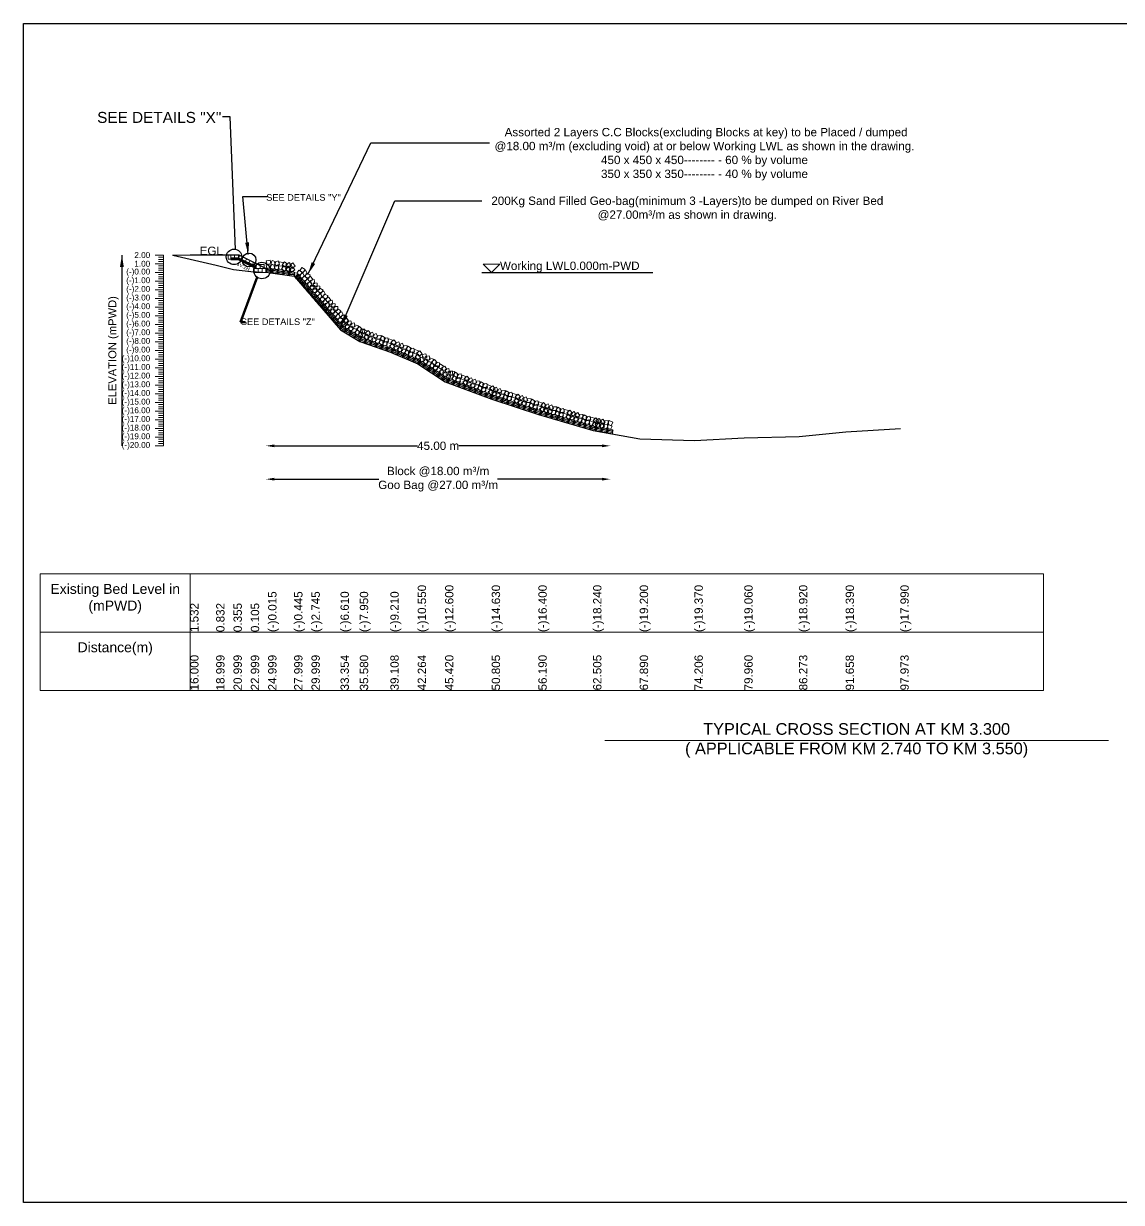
# Model space of a CAD drawing. Header units: inches. Extents: x 89000 to 337533, y -10828 to 570.
# Drawn here: x 269147 to 275736, y -9809 to -2738 of the extents above; entities that cross this region are included whole.
import ezdxf

# ---------------------------------------------------------------- set-up
doc = ezdxf.new("R2010")
doc.units = ezdxf.units.IN
doc.header["$LTSCALE"] = 7
doc.header["$MEASUREMENT"] = 0
for name, color, linetype, lineweight in [('Cross section Data Border', 7, 'Continuous', 9), ('Cross Section Labels', 7, 'Continuous', 9), ('Existing_Bed_Level for Xsection', 7, 'Continuous', 25), ('Long Section Labels', 7, 'Continuous', 9)]:
    doc.layers.add(name, color=color, linetype=linetype, lineweight=lineweight)
doc.styles.get("Standard").update_dxf_attribs({"font": 'arial.ttf'})
doc.dimstyles.new('Appron Lebeling Style', dxfattribs={"dimtxt": 50, "dimasz": 50, "dimexe": 0.18, "dimexo": 0.0625, "dimgap": 0.09, "dimtad": 0, "dimtih": 1, "dimtoh": 1, "dimdec": 4, "dimzin": 0, "dimdsep": 46, "dimtxsty": 'Standard', "dimcen": 0.09, "dimse1": 1, "dimse2": 1, "dimadec": 0, "dimazin": 0, "dimtfac": 1, "dimtdec": 4, "dimtofl": 0, "dimtmove": 0, "dimatfit": 3, "dimfxl": 1, "dimtolj": 1, "dimtzin": 0, "dimarcsym": 0})
doc.dimstyles.get("Standard").update_dxf_attribs({"dimtxt": 0.18, "dimasz": 0.18, "dimexe": 0.18, "dimexo": 0.0625, "dimgap": 0.09, "dimtad": 0, "dimtih": 1, "dimtoh": 1, "dimdec": 4, "dimzin": 0, "dimdsep": 46, "dimtxsty": 'Standard', "dimcen": 0.09, "dimadec": 0, "dimazin": 0, "dimtfac": 1, "dimtdec": 4, "dimtofl": 0, "dimtmove": 0, "dimatfit": 3, "dimfxl": 1, "dimtolj": 1, "dimtzin": 0, "dimarcsym": 0})

# ---------------------------------------------------------------- blocks, each defined once
blk = doc.blocks.new('*D7')
at = {"layer": 'Cross Section Labels', "color": 0, "lineweight": -2, "transparency": 16777216}
for p, q in [((270651.9, -5270.5), (271511.6, -5270.5)), ((272618.4, -5270.5), (271758.8, -5270.5))]:
    blk.add_line(p, q, dxfattribs=at)
at = {"layer": 'Cross Section Labels', "color": 0, "transparency": 16777216}
for points in [[(270651.9, -5262.2), (270651.9, -5278.8), (270601.9, -5270.5)], [(272618.4, -5262.2), (272618.4, -5278.8), (272668.4, -5270.5)]]:
    blk.add_solid(points, dxfattribs=at)
at = {"layer": 'Defpoints', "color": 0, "transparency": 16777216}
for p in [(270601.9, -4230.5), (272668.4, -5197.4), (272668.4, -5270.5)]:
    blk.add_point(p, dxfattribs=at)
at = {"layer": 'Cross Section Labels', "color": 0, "transparency": 16777216, "insert": (271635.2, -5270.5), "char_height": 50, "attachment_point": 5}
blk.add_mtext('\\A1;45.00 m', dxfattribs=at)
blk = doc.blocks.new('*D8')
at = {"layer": 'Cross Section Labels', "color": 0, "lineweight": -2, "transparency": 16777216}
for p, q in [((270651.9, -5470.5), (271279.6, -5470.5)), ((272618.4, -5470.5), (271990.8, -5470.5))]:
    blk.add_line(p, q, dxfattribs=at)
at = {"layer": 'Cross Section Labels', "color": 0, "transparency": 16777216}
for points in [[(270651.9, -5462.2), (270651.9, -5478.8), (270601.9, -5470.5)], [(272618.4, -5462.2), (272618.4, -5478.8), (272668.4, -5470.5)]]:
    blk.add_solid(points, dxfattribs=at)
at = {"layer": 'Defpoints', "color": 0, "transparency": 16777216}
for p in [(270601.9, -4230.5), (272668.4, -5197.4), (272668.4, -5470.5)]:
    blk.add_point(p, dxfattribs=at)
at = {"layer": 'Cross Section Labels', "color": 0, "transparency": 16777216, "insert": (271635.2, -5470.5), "char_height": 50, "attachment_point": 5}
blk.add_mtext('\\A1;Block @18.00 m³/m ^JGoo Bag @27.00 m³/m ', dxfattribs=at)

msp = doc.modelspace()

# ---------------------------------------------------------------- linework, layer by layer
msp.add_lwpolyline([(269146.94358, -2737.74334), (279146.94358, -2737.74334), (279146.94358, -9808.74334), (269146.94358, -9808.74334)], close=True)
at = {"color": 0, "linetype": 'Continuous', "lineweight": -3, "ltscale": 0.5}
for centre, radius in [((270410.22171, -4137.20146), 46.58127), ((270500.45878, -4155.85076), 41.34842), ((270577.76811, -4218.9103), 49.46033)]:
    msp.add_circle(centre, radius, dxfattribs=at)
at = {"layer": 'Cross section Data Border'}
msp.add_lwpolyline([(269246.94358, -6037.74334), (275267.56649, -6037.74334), (275267.56649, -6737.74334), (269246.94358, -6737.74334)], close=True, dxfattribs=at)
for points in [[(270146.94358, -6037.74334), (270146.94358, -6737.74334)], [(269246.94358, -6387.74334), (275267.56649, -6387.74334)]]:
    msp.add_lwpolyline(points, dxfattribs=at)
at = {"layer": 'Cross Section Labels'}
for p, q in [((270146.94358, -4126.50334), (270040.51096, -4126.50334)), ((270390.24849, -4152.50334), (270390.24849, -4149.90334))]:
    msp.add_line(p, q, dxfattribs=at)
msp.add_lwpolyline([(271955.93115, -4230.50334), (272005.93115, -4180.50334), (271905.93115, -4180.50334)], close=True, dxfattribs=at)
msp.add_lwpolyline([(272634.94358, -7037.74334), (274146.94358, -7037.74334), (275658.94358, -7037.74334)], dxfattribs=at)
at = {"layer": 'Existing_Bed_Level for Xsection'}
for points in [[(270042.64929, -4126.50334), (270302.93932, -4187.23934), (270406.93648, -4212.04334), (270510.93364, -4225.04334), (270614.9308, -4231.28334), (270770.92654, -4253.64334), (270874.92369, -4373.24334), (271049.36997, -4574.22334), (271165.11274, -4643.90334), (271348.60262, -4709.42334), (271512.67856, -4779.10334), (271676.80492, -4885.70334), (271956.83344, -4991.26334), (272236.86196, -5083.30334), (272565.2191, -5178.98334), (272845.24384, -5228.90334), (273173.68636, -5237.74334), (273472.86494, -5221.62334), (273801.16627, -5214.34334), (274081.19441, -5186.78334), (274409.57045, -5165.98334)], [(270440.73115, -4126.50334), (270146.94358, -4126.50334)], [(270648.73115, -4230.50334), (270444.02502, -4128.15028), (270440.73115, -4126.50334), (270437.04849, -4126.50334), (270390.24849, -4126.50334)], [(270390.24849, -4142.10334), (270437.04849, -4142.10334), (270543.43115, -4195.29467)], [(270390.24849, -4147.30334), (270435.82094, -4147.30334), (270543.43115, -4201.10845)], [(270390.24849, -4152.50334), (270434.59339, -4152.50334), (270543.43115, -4206.92222)], [(271897.7269, -4230.50334), (272924.1923, -4230.50334)]]:
    msp.add_lwpolyline(points, dxfattribs=at)
at = {"layer": 'Long Section Labels'}
for points in [[(269987.11357, -4126.50334), (269937.11357, -4126.50334)], [(269987.11357, -4139.50334), (269957.11357, -4139.50334)], [(269987.11357, -4152.50334), (269957.11357, -4152.50334)], [(269987.11357, -4165.50334), (269957.11357, -4165.50334)], [(269987.11357, -5270.50334), (269987.11357, -5218.50334), (269987.11357, -5166.50334), (269987.11357, -5114.50334), (269987.11357, -5062.50334), (269987.11357, -5010.50334), (269987.11357, -4958.50334), (269987.11357, -4906.50334), (269987.11357, -4854.50334), (269987.11357, -4802.50334), (269987.11357, -4750.50334), (269987.11357, -4698.50334), (269987.11357, -4646.50334), (269987.11357, -4594.50334), (269987.11357, -4542.50334), (269987.11357, -4490.50334), (269987.11357, -4438.50334), (269987.11357, -4386.50334), (269987.11357, -4334.50334), (269987.11357, -4282.50334), (269987.11357, -4230.50334), (269987.11357, -4178.50334), (269987.11357, -4126.50334)], [(269987.11357, -4178.50334), (269937.11357, -4178.50334)], [(269987.11357, -4230.50334), (269937.11357, -4230.50334)], [(269987.11357, -4191.50334), (269957.11357, -4191.50334)], [(269987.11357, -4204.50334), (269957.11357, -4204.50334)], [(269987.11357, -4217.50334), (269957.11357, -4217.50334)], [(269987.11357, -4282.50334), (269937.11357, -4282.50334)], [(269987.11357, -4243.50334), (269957.11357, -4243.50334)], [(269987.11357, -4256.50334), (269957.11357, -4256.50334)], [(269987.11357, -4269.50334), (269957.11357, -4269.50334)], [(269987.11357, -4295.50334), (269957.11357, -4295.50334)], [(269987.11357, -4308.50334), (269957.11357, -4308.50334)], [(269987.11357, -4334.50334), (269937.11357, -4334.50334)], [(269987.11357, -4321.50334), (269957.11357, -4321.50334)], [(269987.11357, -4347.50334), (269957.11357, -4347.50334)], [(269987.11357, -4360.50334), (269957.11357, -4360.50334)], [(269987.11357, -4373.50334), (269957.11357, -4373.50334)], [(269987.11357, -4386.50334), (269937.11357, -4386.50334)], [(269987.11357, -4438.50334), (269937.11357, -4438.50334)], [(269987.11357, -4399.50334), (269957.11357, -4399.50334)], [(269987.11357, -4412.50334), (269957.11357, -4412.50334)], [(269987.11357, -4425.50334), (269957.11357, -4425.50334)], [(269987.11357, -4451.50334), (269957.11357, -4451.50334)], [(269987.11357, -4490.50334), (269937.11357, -4490.50334)], [(269987.11357, -4464.50334), (269957.11357, -4464.50334)], [(269987.11357, -4477.50334), (269957.11357, -4477.50334)], [(269987.11357, -4503.50334), (269957.11357, -4503.50334)], [(269987.11357, -4516.50334), (269957.11357, -4516.50334)], [(269987.11357, -4542.50334), (269937.11357, -4542.50334)], [(269987.11357, -4594.50334), (269937.11357, -4594.50334)], [(269987.11357, -4529.50334), (269957.11357, -4529.50334)], [(269987.11357, -4555.50334), (269957.11357, -4555.50334)], [(269987.11357, -4568.50334), (269957.11357, -4568.50334)], [(269987.11357, -4581.50334), (269957.11357, -4581.50334)], [(269987.11357, -4646.50334), (269937.11357, -4646.50334)], [(269987.11357, -4607.50334), (269957.11357, -4607.50334)], [(269987.11357, -4620.50334), (269957.11357, -4620.50334)], [(269987.11357, -4633.50334), (269957.11357, -4633.50334)], [(269987.11357, -4659.50334), (269957.11357, -4659.50334)], [(269987.11357, -4698.50334), (269937.11357, -4698.50334)], [(269987.11357, -4672.50334), (269957.11357, -4672.50334)], [(269987.11357, -4685.50334), (269957.11357, -4685.50334)], [(269987.11357, -4711.50334), (269957.11357, -4711.50334)], [(269987.11357, -4724.50334), (269957.11357, -4724.50334)], [(269987.11357, -4737.50334), (269957.11357, -4737.50334)], [(269987.11357, -4750.50334), (269937.11357, -4750.50334)], [(269987.11357, -4802.50334), (269937.11357, -4802.50334)], [(269987.11357, -4763.50334), (269957.11357, -4763.50334)], [(269987.11357, -4776.50334), (269957.11357, -4776.50334)], [(269987.11357, -4789.50334), (269957.11357, -4789.50334)], [(269987.11357, -4854.50334), (269937.11357, -4854.50334)], [(269987.11357, -4815.50334), (269957.11357, -4815.50334)], [(269987.11357, -4828.50334), (269957.11357, -4828.50334)], [(269987.11357, -4841.50334), (269957.11357, -4841.50334)], [(269987.11357, -4867.50334), (269957.11357, -4867.50334)], [(269987.11357, -4906.50334), (269937.11357, -4906.50334)], [(269987.11357, -4880.50334), (269957.11357, -4880.50334)], [(269987.11357, -4893.50334), (269957.11357, -4893.50334)], [(269987.11357, -4919.50334), (269957.11357, -4919.50334)], [(269987.11357, -4932.50334), (269957.11357, -4932.50334)], [(269987.11357, -4945.50334), (269957.11357, -4945.50334)], [(269987.11357, -4958.50334), (269937.11357, -4958.50334)], [(269987.11357, -5010.50334), (269937.11357, -5010.50334)], [(269987.11357, -4971.50334), (269957.11357, -4971.50334)], [(269987.11357, -4984.50334), (269957.11357, -4984.50334)], [(269987.11357, -4997.50334), (269957.11357, -4997.50334)], [(269987.11357, -5062.50334), (269937.11357, -5062.50334)], [(269987.11357, -5023.50334), (269957.11357, -5023.50334)], [(269987.11357, -5036.50334), (269957.11357, -5036.50334)], [(269987.11357, -5049.50334), (269957.11357, -5049.50334)], [(269987.11357, -5075.50334), (269957.11357, -5075.50334)], [(269987.11357, -5088.50334), (269957.11357, -5088.50334)], [(269987.11357, -5114.50334), (269937.11357, -5114.50334)], [(269987.11357, -5101.50334), (269957.11357, -5101.50334)], [(269987.11357, -5127.50334), (269957.11357, -5127.50334)], [(269987.11357, -5140.50334), (269957.11357, -5140.50334)], [(269987.11357, -5153.50334), (269957.11357, -5153.50334)], [(269987.11357, -5166.50334), (269937.11357, -5166.50334)], [(269987.11357, -5218.50334), (269937.11357, -5218.50334)], [(269987.11357, -5179.50334), (269957.11357, -5179.50334)], [(269987.11357, -5192.50334), (269957.11357, -5192.50334)], [(269987.11357, -5205.50334), (269957.11357, -5205.50334)], [(269987.11357, -5231.50334), (269957.11357, -5231.50334)], [(269987.11357, -5270.50334), (269937.11357, -5270.50334)], [(269987.11357, -5244.50334), (269957.11357, -5244.50334)], [(269987.11357, -5257.50334), (269957.11357, -5257.50334)]]:
    msp.add_lwpolyline(points, dxfattribs=at)
for points in [[(270390.24849, -4126.50334), (270374.64849, -4126.50334), (270374.64849, -4149.90334), (270390.24849, -4149.90334)], [(270413.64849, -4126.50334), (270390.24849, -4126.50334), (270390.24849, -4142.10334), (270413.64849, -4142.10334)], [(270437.04849, -4126.50334), (270413.64849, -4126.50334), (270413.64849, -4142.10334), (270437.04849, -4142.10334)], [(270464.95462, -4138.61507), (270444.02502, -4128.15028), (270437.04849, -4142.10334), (270457.97809, -4152.56814)], [(270485.88422, -4149.07987), (270464.95462, -4138.61507), (270457.97809, -4152.56814), (270478.90769, -4163.03294)], [(270506.81381, -4159.54467), (270485.88422, -4149.07987), (270478.90769, -4163.03294), (270499.83728, -4173.49774)], [(270527.74341, -4170.00947), (270506.81381, -4159.54467), (270499.83728, -4173.49774), (270520.76688, -4183.96253)], [(270548.67301, -4180.47427), (270527.74341, -4170.00947), (270520.76688, -4183.96253), (270541.69647, -4194.42733)], [(270626.41459, -4155.88462), (270603.4907, -4160.58095), (270608.18703, -4183.50483), (270631.11092, -4178.8085)], [(270660.88713, -4167.266), (270639.37431, -4158.05957), (270630.16787, -4179.57239), (270651.68069, -4188.77883)], [(270675.20675, -4161.53009), (270653.48149, -4170.22337), (270662.17477, -4191.94863), (270683.90003, -4183.25534)], [(270705.09573, -4170.13796), (270681.93247, -4166.8178), (270678.61231, -4189.98106), (270701.77557, -4193.30122)], [(270731.44452, -4181.39837), (270713.03598, -4166.95242), (270698.59003, -4185.36097), (270716.99857, -4199.80692)], [(270740.53476, -4170.32187), (270721.80257, -4184.3456), (270735.82631, -4203.07779), (270754.5585, -4189.05406)], [(270555.13115, -4207.10334), (270531.73115, -4207.10334), (270531.73115, -4230.50334), (270555.13115, -4230.50334)], [(270566.83115, -4183.70334), (270543.43115, -4183.70334), (270543.43115, -4207.10334), (270566.83115, -4207.10334)], [(270578.53115, -4207.10334), (270555.13115, -4207.10334), (270555.13115, -4230.50334), (270578.53115, -4230.50334)], [(270590.23115, -4183.70334), (270566.83115, -4183.70334), (270566.83115, -4207.10334), (270590.23115, -4207.10334)], [(270601.93115, -4207.10334), (270578.53115, -4207.10334), (270578.53115, -4230.50334), (270601.93115, -4230.50334)], [(270625.01307, -4179.24261), (270602.08919, -4183.93894), (270606.78552, -4206.86282), (270629.7094, -4202.16649)], [(270657.56697, -4190.42926), (270636.05415, -4181.22283), (270626.84771, -4202.73565), (270648.36054, -4211.94208)], [(270671.88659, -4184.69334), (270650.16133, -4193.38663), (270658.85461, -4215.11188), (270680.57987, -4206.4186)], [(270701.77557, -4193.30122), (270678.61231, -4189.98106), (270675.29215, -4213.14432), (270698.45541, -4216.46448)], [(270728.12437, -4204.56163), (270709.71582, -4190.11568), (270695.26987, -4208.52423), (270713.67842, -4222.97018)], [(270737.2146, -4193.48513), (270718.48242, -4207.50886), (270732.50615, -4226.24105), (270751.23834, -4212.21731)], [(270774.40347, -4215.52443), (270760.36482, -4196.80341), (270741.6438, -4210.84206), (270755.68245, -4229.56308)], [(270777.72362, -4192.36117), (270763.68498, -4173.64016), (270744.96396, -4187.6788), (270759.00261, -4206.39982)], [(270819.21572, -4229.08949), (270799.81171, -4216.01108), (270786.73331, -4235.41508), (270806.13731, -4248.49349)], [(270833.97339, -4255.29808), (270823.71667, -4234.26573), (270802.68432, -4244.52245), (270812.94104, -4265.5548)], [(270836.87369, -4213.73515), (270817.46969, -4200.65674), (270804.39128, -4220.06074), (270823.79529, -4233.13915)], [(270851.63137, -4239.94374), (270841.37465, -4218.91139), (270820.3423, -4229.1681), (270830.59901, -4250.20045)], [(270866.21618, -4244.96723), (270844.0945, -4237.33889), (270836.46617, -4259.46057), (270858.58785, -4267.0889)], [(270848.5582, -4260.32157), (270826.43653, -4252.69324), (270818.80819, -4274.81491), (270840.92987, -4282.44324)], [(270865.5437, -4286.37803), (270850.18936, -4268.72006), (270832.53138, -4284.0744), (270847.88572, -4301.73238)], [(270883.20168, -4271.02369), (270867.84733, -4253.36571), (270850.18936, -4268.72006), (270865.5437, -4286.37803)], [(270878.11627, -4312.12656), (270873.63425, -4289.15981), (270850.6675, -4293.64183), (270855.14952, -4316.60858)], [(270892.23662, -4309.68998), (270868.89404, -4308.05177), (270867.25583, -4331.39436), (270890.59841, -4333.03257)], [(270895.77424, -4296.77222), (270891.29223, -4273.80547), (270868.32548, -4278.28748), (270872.80749, -4301.25423)], [(270909.8946, -4294.33564), (270886.55202, -4292.69743), (270884.91381, -4316.04002), (270908.25639, -4317.67823)], [(270923.62068, -4335.32756), (270925.2403, -4311.98367), (270901.89642, -4310.36405), (270900.2768, -4333.70794)], [(270905.9627, -4350.6819), (270907.58232, -4327.33802), (270884.23844, -4325.7184), (270882.61882, -4349.06228)], [(270926.7144, -4352.74146), (270907.32206, -4339.64577), (270894.22637, -4359.03811), (270913.61871, -4372.1338)], [(270941.44872, -4378.96318), (270931.21074, -4357.92171), (270910.16927, -4368.15968), (270920.40724, -4389.20116)], [(270944.38605, -4337.40285), (270924.99371, -4324.30716), (270911.89802, -4343.69951), (270931.29036, -4356.79519)], [(270956.02905, -4383.99966), (270933.91418, -4376.35163), (270926.26615, -4398.4665), (270948.38102, -4406.11453)], [(270959.12037, -4363.62458), (270948.88239, -4342.5831), (270927.84091, -4352.82107), (270938.07889, -4373.86255)], [(270973.7007, -4368.66106), (270951.58583, -4361.01302), (270943.93779, -4383.12789), (270966.05267, -4390.77593)], [(270990.66298, -4394.73264), (270975.32437, -4377.061), (270957.65273, -4392.3996), (270972.99133, -4410.07125)], [(270972.99133, -4410.07125), (270957.65273, -4392.3996), (270939.98108, -4407.73821), (270955.31969, -4425.40986)], [(270985.54096, -4435.83097), (270981.0794, -4412.86023), (270958.10867, -4417.32179), (270962.57022, -4440.29252)], [(270999.66348, -4433.40697), (270976.32236, -4431.74797), (270974.66336, -4455.08908), (270998.00448, -4456.74809)], [(271003.2126, -4420.49236), (270998.75105, -4397.52163), (270975.78032, -4401.98318), (270980.24187, -4424.95391)], [(271013.35303, -4474.4111), (271014.99345, -4451.06867), (270991.65102, -4449.42825), (270990.0106, -4472.77068)], [(271017.33513, -4418.06836), (270993.99401, -4416.40936), (270992.33501, -4439.75048), (271015.67612, -4441.40948)], [(271031.02468, -4459.07249), (271032.6651, -4435.73006), (271009.32267, -4434.08964), (271007.68225, -4457.43207)], [(271051.7563, -4461.10439), (271032.36395, -4448.0087), (271019.26827, -4467.40104), (271038.66061, -4480.49673)], [(271034.08465, -4476.44299), (271014.6923, -4463.34731), (271001.59662, -4482.73965), (271020.98896, -4495.83534)], [(271048.81897, -4502.66472), (271038.58099, -4481.62324), (271017.53951, -4491.86122), (271027.77749, -4512.9027)], [(271063.3993, -4507.7012), (271041.28443, -4500.05316), (271033.63639, -4522.16804), (271055.75126, -4529.81607)], [(271066.49061, -4487.32611), (271056.25264, -4466.28464), (271035.21116, -4476.52261), (271045.44914, -4497.56409)], [(271080.36158, -4533.77279), (271065.02297, -4516.10114), (271047.35132, -4531.43975), (271062.68993, -4549.11139)], [(271081.07095, -4492.36259), (271058.95608, -4484.71456), (271051.30804, -4506.82943), (271073.42291, -4514.47747)], [(271098.03323, -4518.43418), (271082.69462, -4500.76253), (271065.02297, -4516.10114), (271080.36158, -4533.77279)], [(271098.31244, -4526.75316), (271086.97314, -4506.28415), (271066.50414, -4517.62346), (271077.84344, -4538.09246)], [(271110.99543, -4520.08508), (271088.28344, -4525.7176), (271093.91596, -4548.4296), (271116.62795, -4542.79708)], [(271086.24341, -4546.80056), (271074.90411, -4526.33156), (271054.4351, -4537.67086), (271065.77441, -4558.13987)], [(271098.9264, -4540.13249), (271076.21441, -4545.76501), (271081.84693, -4568.477), (271104.55892, -4562.84448)], [(271124.61312, -4574.90223), (271118.96252, -4552.19472), (271096.25502, -4557.84533), (271101.90562, -4580.55283)], [(271136.68215, -4554.85482), (271131.03155, -4532.14732), (271108.32405, -4537.79792), (271113.97465, -4560.50542)], [(271144.95844, -4570.43047), (271122.46914, -4563.96584), (271116.00451, -4586.45514), (271138.49381, -4592.91977)], [(271157.02747, -4550.38307), (271134.53817, -4543.91844), (271128.07354, -4566.40774), (271150.56284, -4572.87237)], [(271167.07235, -4590.81807), (271150.83511, -4573.96838), (271133.98542, -4590.20561), (271150.22265, -4607.0553)], [(271179.14138, -4570.77067), (271162.90415, -4553.92097), (271146.05445, -4570.1582), (271162.29168, -4587.0079)], [(271182.49539, -4591.10416), (271159.09957, -4590.66177), (271158.65718, -4614.05758), (271182.053, -4614.49998)], [(271199.29222, -4603.101), (271177.255, -4595.23201), (271169.38601, -4617.26923), (271191.42323, -4625.13822)], [(271194.56442, -4571.05675), (271171.16861, -4570.61436), (271170.72621, -4594.01018), (271194.12203, -4594.45257)], [(271207.1612, -4581.06377), (271185.12398, -4573.19479), (271177.255, -4595.23201), (271199.29222, -4603.101)], [(271230.73795, -4597.34853), (271215.57697, -4579.52425), (271197.75269, -4594.68523), (271212.91367, -4612.5095)], [(271241.85296, -4588.30541), (271220.70209, -4598.31544), (271230.71213, -4619.46631), (271251.86299, -4609.45627)], [(271222.86896, -4619.38575), (271207.70799, -4601.56147), (271189.88371, -4616.72245), (271205.04469, -4634.54672)], [(271233.98397, -4610.34263), (271212.83311, -4620.35267), (271222.84314, -4641.50353), (271243.99401, -4631.4935)], [(271266.03566, -4639.35007), (271256.00878, -4618.20718), (271234.8659, -4628.23406), (271244.89277, -4649.37695)], [(271273.90464, -4617.31285), (271263.87777, -4596.16996), (271242.73488, -4606.19684), (271252.76176, -4627.33973)], [(271285.09593, -4630.94564), (271261.77259, -4629.05311), (271259.88007, -4652.37646), (271283.20341, -4654.26898)], [(271292.96492, -4608.90841), (271269.64157, -4607.01589), (271267.74905, -4630.33924), (271291.07239, -4632.23176)], [(271310.80291, -4646.56071), (271291.5559, -4633.25234), (271278.24753, -4652.49935), (271297.49454, -4665.80772)], [(271318.67189, -4624.52349), (271299.42488, -4611.21512), (271286.11652, -4630.46213), (271305.36352, -4643.7705)], [(271325.9783, -4643.79307), (271302.9565, -4647.98316), (271307.14659, -4671.00495), (271330.16838, -4666.81487)], [(271333.84728, -4621.75585), (271310.82548, -4625.94594), (271315.01557, -4648.96773), (271338.03737, -4644.77765)], [(271353.55276, -4658.18388), (271331.51554, -4650.31489), (271323.64656, -4672.35211), (271345.68378, -4680.2211)], [(271361.42175, -4636.14666), (271339.38453, -4628.27767), (271331.51554, -4650.31489), (271353.55276, -4658.18388)], [(271377.12951, -4674.46863), (271361.96853, -4656.64435), (271344.14426, -4671.80533), (271359.30523, -4689.6296)], [(271384.99849, -4652.43141), (271369.83751, -4634.60713), (271352.01324, -4649.76811), (271367.17422, -4667.59238)], [(271399.90162, -4646.28599), (271378.2005, -4655.03935), (271386.95385, -4676.74047), (271408.65498, -4667.98712)], [(271430.19834, -4677.12187), (271421.4277, -4655.42772), (271399.73356, -4664.19835), (271408.50419, -4685.8925)], [(271449.71837, -4669.84884), (271426.54601, -4666.59278), (271423.28995, -4689.76514), (271446.46231, -4693.0212)], [(271390.75474, -4667.8242), (271369.05362, -4676.57756), (271377.80697, -4698.27868), (271399.5081, -4689.52533)], [(271421.05146, -4698.66008), (271412.28083, -4676.96593), (271390.58668, -4685.73657), (271399.35732, -4707.43071)], [(271440.57149, -4691.38705), (271417.39913, -4688.13099), (271414.14308, -4711.30335), (271437.31543, -4714.55941)], [(271465.31922, -4708.48176), (271446.88518, -4694.06836), (271432.47177, -4712.5024), (271450.90581, -4726.9158)], [(271474.4661, -4686.94355), (271456.03206, -4672.53015), (271441.61865, -4690.96418), (271460.05269, -4705.37759)], [(271480.63071, -4706.60818), (271457.40293, -4709.44195), (271460.2367, -4732.66973), (271483.46448, -4729.83596)], [(271489.77759, -4685.06997), (271466.54981, -4687.90374), (271469.38358, -4711.13152), (271492.61136, -4708.29775)], [(271507.31447, -4722.59017), (271485.77625, -4713.44329), (271476.62938, -4734.9815), (271498.16759, -4744.12838)], [(271516.46135, -4701.05196), (271494.92313, -4691.90508), (271485.77625, -4713.44329), (271507.31447, -4722.59017)], [(271529.89638, -4740.22857), (271515.80599, -4721.54647), (271497.12389, -4735.63686), (271511.21428, -4754.31896)], [(271539.04326, -4718.69036), (271524.95287, -4700.00826), (271506.27077, -4714.09865), (271520.36116, -4732.78075)], [(271562.03032, -4717.95075), (271539.13942, -4722.80529), (271543.99396, -4745.69619), (271566.88486, -4740.84165)], [(271586.5161, -4753.57642), (271581.64334, -4730.68939), (271558.75631, -4735.56216), (271563.62907, -4758.44919)], [(271549.2845, -4737.57481), (271526.39359, -4742.42935), (271531.24813, -4765.32026), (271554.13904, -4760.46572)], [(271573.77028, -4773.20049), (271568.89751, -4750.31346), (271546.01048, -4755.18622), (271550.88325, -4778.07326)], [(271594.25629, -4769.42531), (271572.00058, -4762.19734), (271564.77261, -4784.45305), (271587.02831, -4791.68102)], [(271607.00211, -4749.80125), (271584.7464, -4742.57327), (271577.51843, -4764.82898), (271599.77414, -4772.05695)], [(271615.66191, -4790.55535), (271600.00887, -4773.16161), (271582.61512, -4788.81465), (271598.26817, -4806.20839)], [(271628.40773, -4770.93129), (271612.75469, -4753.53754), (271595.36095, -4769.19059), (271611.01399, -4786.58433)], [(271631.06622, -4791.36735), (271607.69911, -4790.12719), (271606.45894, -4813.4943), (271629.82606, -4814.73446)], [(271643.81204, -4771.74328), (271620.44493, -4770.50312), (271619.20477, -4793.87023), (271642.57188, -4795.1104)], [(271654.57159, -4811.73753), (271634.94753, -4798.9917), (271622.2017, -4818.61577), (271641.82577, -4831.36159)], [(271667.31742, -4792.11346), (271647.69335, -4779.36764), (271634.94753, -4798.9917), (271654.57159, -4811.73753)], [(271686.49573, -4813.40309), (271675.86122, -4792.55921), (271655.01734, -4803.19372), (271665.65186, -4824.0376)], [(271699.39879, -4807.17151), (271676.50788, -4812.02604), (271681.36242, -4834.91695), (271704.25333, -4830.06241)], [(271673.74991, -4833.02715), (271663.1154, -4812.18328), (271642.27152, -4822.81779), (271652.90603, -4843.66166)], [(271686.65296, -4826.79557), (271663.76206, -4831.65011), (271668.6166, -4854.54101), (271691.5075, -4849.68648)], [(271711.13875, -4862.42125), (271706.26598, -4839.53422), (271683.37895, -4844.40698), (271688.25172, -4867.29401)], [(271723.88457, -4842.79718), (271719.0118, -4819.91015), (271696.12477, -4824.78292), (271700.99754, -4847.66995)], [(271724.56964, -4847.54785), (271701.28304, -4845.24692), (271698.98211, -4868.53352), (271722.26871, -4870.83445)], [(271732.82357, -4825.6519), (271709.53697, -4823.35097), (271707.23604, -4846.63757), (271730.52264, -4848.9385)], [(271749.99905, -4863.61099), (271730.98819, -4849.9674), (271717.3446, -4868.97825), (271736.35546, -4882.62184)], [(271758.25298, -4841.71504), (271739.24213, -4828.07145), (271725.59854, -4847.0823), (271744.60939, -4860.72589)], [(271765.2206, -4861.10969), (271742.12891, -4864.89572), (271745.91495, -4887.98741), (271769.00663, -4884.20137)], [(271773.47453, -4839.21374), (271750.38285, -4842.99977), (271754.16888, -4866.09146), (271777.26057, -4862.30543)], [(271792.53866, -4875.98147), (271770.64271, -4867.72754), (271762.38878, -4889.62349), (271784.28473, -4897.87742)], [(271800.7926, -4854.08552), (271778.89665, -4845.83159), (271770.64271, -4867.72754), (271792.53866, -4875.98147)], [(271815.82643, -4892.67686), (271800.98012, -4874.58965), (271782.89291, -4889.43597), (271797.73923, -4907.52317)], [(271824.08036, -4870.78091), (271809.23405, -4852.6937), (271791.14685, -4867.54002), (271805.99316, -4885.62722)], [(271835.35213, -4861.93395), (271814.02911, -4871.57182), (271823.66698, -4892.89485), (271844.99, -4883.25697)], [(271866.8906, -4891.49858), (271857.23575, -4870.18323), (271835.92041, -4879.83808), (271845.57526, -4901.15343)], [(271827.0982, -4883.8299), (271805.77517, -4893.46777), (271815.41305, -4914.7908), (271836.73607, -4905.15292)], [(271858.63667, -4913.39452), (271848.98182, -4892.07918), (271827.66647, -4901.73403), (271837.32133, -4923.04938)], [(271877.84128, -4905.32537), (271854.55468, -4903.02445), (271852.25376, -4926.31105), (271875.54036, -4928.61197)], [(271886.09522, -4883.42942), (271862.80862, -4881.1285), (271860.50769, -4904.4151), (271883.79429, -4906.71602)], [(271903.27069, -4921.38851), (271884.25984, -4907.74492), (271870.61625, -4926.75577), (271889.6271, -4940.39936)], [(271911.52462, -4899.49256), (271892.51377, -4885.84897), (271878.87018, -4904.85982), (271897.88103, -4918.50341)], [(271918.49225, -4918.88722), (271895.40056, -4922.67325), (271899.18659, -4945.76494), (271922.27828, -4941.9789)], [(271926.74618, -4896.99127), (271903.65449, -4900.7773), (271907.44053, -4923.86899), (271930.53221, -4920.08295)], [(271945.81031, -4933.759), (271923.91436, -4925.50507), (271915.66043, -4947.40102), (271937.55638, -4955.65495)], [(271954.06424, -4911.86305), (271932.16829, -4903.60912), (271923.91436, -4925.50507), (271945.81031, -4933.759)], [(271969.09808, -4950.45438), (271954.25176, -4932.36718), (271936.16456, -4947.2135), (271951.01087, -4965.3007)], [(271977.35201, -4928.55844), (271962.5057, -4910.47123), (271944.41849, -4925.31755), (271959.26481, -4943.40475)], [(271978.21699, -4940.64303), (271957.32726, -4951.18718), (271967.87141, -4972.07691), (271988.76114, -4961.53276)], [(271985.52357, -4918.413), (271964.63384, -4928.95715), (271975.17799, -4949.84689), (271996.06772, -4939.30274)], [(272010.99527, -4968.82682), (272000.43449, -4947.94549), (271979.55316, -4958.50627), (271990.11395, -4979.3876)], [(272018.30186, -4946.5968), (272007.74108, -4925.71547), (271986.85975, -4936.27625), (271997.42053, -4957.15758)], [(272037.14246, -4937.71085), (272013.77856, -4936.41147), (272012.47919, -4959.77537), (272035.84308, -4961.07474)], [(272063.23784, -4952.66779), (272043.65894, -4939.85269), (272030.84385, -4959.43159), (272050.42275, -4972.24669)], [(272078.33802, -4949.51551), (272055.4301, -4954.28912), (272060.20371, -4977.19703), (272083.11163, -4972.42342)], [(272029.83588, -4959.94087), (272006.47198, -4958.64149), (272005.17261, -4982.00539), (272028.5365, -4983.30477)], [(272055.93126, -4974.89781), (272036.35236, -4962.08271), (272023.53727, -4981.66161), (272043.11616, -4994.47671)], [(272071.03144, -4971.74553), (272048.12352, -4976.51914), (272052.89713, -4999.42706), (272075.80505, -4994.65345)], [(272098.96261, -4985.43115), (272076.73259, -4978.12457), (272069.42601, -5000.35459), (272091.65603, -5007.66118)], [(272106.26919, -4963.20113), (272084.03917, -4955.89455), (272076.73259, -4978.12457), (272098.96261, -4985.43115)], [(272122.94546, -5001.11167), (272107.33655, -4983.67832), (272089.90319, -4999.28724), (272105.51211, -5016.72059)], [(272130.25204, -4978.88165), (272114.64313, -4961.4483), (272097.20978, -4977.05721), (272112.81869, -4994.49057)], [(272133.82714, -4991.7891), (272112.93741, -5002.33325), (272123.48156, -5023.22298), (272144.37129, -5012.67883)], [(272141.13372, -4969.55907), (272120.24399, -4980.10322), (272130.78814, -5000.99296), (272151.67787, -4990.44881)], [(272166.60543, -5019.97289), (272156.04465, -4999.09156), (272135.16332, -5009.65234), (272145.7241, -5030.53367)], [(272173.91201, -4997.74287), (272163.35123, -4976.86154), (272142.4699, -4987.42232), (272153.03068, -5008.30365)], [(272185.44603, -5011.08694), (272162.08213, -5009.78756), (272160.78276, -5033.15146), (272184.14665, -5034.45084)], [(272192.75261, -4988.85692), (272169.38872, -4987.55754), (272168.08934, -5010.92144), (272191.45324, -5012.22081)], [(272211.54141, -5026.04388), (272191.96251, -5013.22878), (272179.14742, -5032.80768), (272198.72632, -5045.62278)], [(272218.84799, -5003.81386), (272199.2691, -4990.99876), (272186.454, -5010.57766), (272206.0329, -5023.39276)], [(272233.94817, -5000.66158), (272211.04026, -5005.43519), (272215.81387, -5028.3431), (272238.72178, -5023.56949)], [(272261.87934, -5014.3472), (272239.64932, -5007.04062), (272232.34274, -5029.27064), (272254.57276, -5036.57722)], [(272284.02185, -5028.39196), (272267.82903, -5011.49958), (272250.93665, -5027.69241), (272267.12947, -5044.58479)], [(272294.58016, -5018.70467), (272274.06114, -5029.95322), (272285.30968, -5050.47224), (272305.8287, -5039.2237)], [(272226.64159, -5022.8916), (272203.73367, -5027.66521), (272208.50728, -5050.57313), (272231.4152, -5045.79952)], [(272254.57276, -5036.57722), (272232.34274, -5029.27064), (272225.03616, -5051.50066), (272247.26618, -5058.80725)], [(272277.47558, -5050.85763), (272261.28276, -5033.96525), (272244.39037, -5050.15808), (272260.5832, -5067.05046)], [(272288.03388, -5041.17034), (272267.51486, -5052.41889), (272278.76341, -5072.93791), (272299.28243, -5061.68936)], [(272321.75178, -5068.22299), (272310.4869, -5047.71293), (272289.97685, -5058.97781), (272301.24173, -5079.48787)], [(272328.29806, -5045.75732), (272317.03318, -5025.24726), (272296.52312, -5036.51214), (272307.788, -5057.0222)], [(272340.27926, -5058.70137), (272316.88469, -5058.1974), (272316.38071, -5081.59197), (272339.77528, -5082.09595)], [(272346.82553, -5036.2357), (272323.43096, -5035.73173), (272322.92698, -5059.1263), (272346.32156, -5059.63028)], [(272366.86826, -5072.76211), (272346.86482, -5060.62034), (272334.72305, -5080.62378), (272354.72649, -5092.76555)], [(272373.41453, -5050.29644), (272353.41109, -5038.15467), (272341.26932, -5058.15811), (272361.27276, -5070.29988)], [(272381.85248, -5069.09807), (272359.12018, -5074.64806), (272364.67017, -5097.38036), (272387.40247, -5091.83038)], [(272388.39876, -5046.6324), (272365.66645, -5052.18239), (272371.21644, -5074.91469), (272393.94874, -5069.36471)], [(272410.23297, -5081.82579), (272387.7673, -5075.27952), (272381.22102, -5097.74519), (272403.68669, -5104.29146)], [(272416.77924, -5059.36012), (272394.31357, -5052.81385), (272387.7673, -5075.27952), (272410.23297, -5081.82579)], [(272434.73527, -5096.68154), (272418.54244, -5079.78916), (272401.65006, -5095.98198), (272417.84289, -5112.87436)], [(272441.28154, -5074.21587), (272425.08872, -5057.32349), (272408.19634, -5073.51631), (272424.38916, -5090.40869)], [(272445.29357, -5086.99425), (272424.77455, -5098.2428), (272436.0231, -5118.76182), (272456.54212, -5107.51327)], [(272451.83984, -5064.52858), (272431.32082, -5075.77713), (272442.56937, -5096.29615), (272463.08839, -5085.0476)], [(272485.55775, -5091.58122), (272474.29286, -5071.07117), (272453.78281, -5082.33605), (272465.04769, -5102.84611)], [(272504.08522, -5082.05961), (272480.69065, -5081.55563), (272480.18667, -5104.95021), (272503.58124, -5105.45418)], [(272530.67422, -5096.12035), (272510.67078, -5083.97858), (272498.52901, -5103.98201), (272518.53245, -5116.12378)], [(272479.01147, -5114.04689), (272467.74659, -5093.53684), (272447.23653, -5104.80172), (272458.50142, -5125.31178)], [(272497.53895, -5104.52528), (272474.14438, -5104.0213), (272473.6404, -5127.41588), (272497.03497, -5127.91985)], [(272524.12795, -5118.58602), (272504.12451, -5106.44425), (272491.98274, -5126.44768), (272511.98618, -5138.58945)], [(272539.11217, -5114.92198), (272516.37987, -5120.47196), (272521.92985, -5143.20427), (272544.66216, -5137.65428)], [(272545.65844, -5092.45631), (272522.92614, -5098.00629), (272528.47613, -5120.7386), (272551.20843, -5115.18861)], [(272567.49265, -5127.6497), (272545.02698, -5121.10342), (272538.48071, -5143.56909), (272560.94638, -5150.11537)], [(272574.03893, -5105.18403), (272551.57326, -5098.63775), (272545.02698, -5121.10342), (272567.49265, -5127.6497)], [(272591.99495, -5142.50545), (272575.80213, -5125.61307), (272558.90975, -5141.80589), (272575.10257, -5158.69827)], [(272598.54123, -5120.03978), (272582.3484, -5103.1474), (272565.45602, -5119.34022), (272581.64885, -5136.2326)], [(272597.40338, -5129.0911), (272578.20465, -5142.46901), (272591.58256, -5161.66775), (272610.78129, -5148.28983)], [(272601.51015, -5106.05429), (272582.31142, -5119.43221), (272595.68933, -5138.63094), (272614.88806, -5125.25303)], [(272633.82041, -5152.38363), (272620.42722, -5133.19556), (272601.23914, -5146.58875), (272614.63234, -5165.77683)], [(272637.92718, -5129.34683), (272624.53399, -5110.15875), (272605.34591, -5123.55195), (272618.73911, -5142.74002)], [(272651.22366, -5140.93568), (272627.9093, -5142.93589), (272629.90951, -5166.25025), (272653.22386, -5164.25004)], [(272655.33043, -5117.89888), (272632.01607, -5119.89908), (272634.01628, -5143.21344), (272657.33063, -5141.21323)], [(272679.16359, -5152.07299), (272657.97664, -5142.13954), (272648.04319, -5163.32648), (272669.23013, -5173.25993)], [(272683.27036, -5129.03618), (272662.08341, -5119.10273), (272652.14996, -5140.28968), (272673.33691, -5150.22313)]]:
    msp.add_lwpolyline(points, close=True, dxfattribs=at)
for centre, major_axis in [((270619.79719, -4227.5157), (17.13052, -2.45544)), ((270621.05147, -4218.76514), (17.13052, -2.45544)), ((270622.30575, -4210.01457), (17.13052, -2.45544)), ((270654.05822, -4232.42658), (17.13052, -2.45544)), ((270655.3125, -4223.67602), (17.13052, -2.45544)), ((270656.56678, -4214.92545), (17.13052, -2.45544)), ((270688.31925, -4237.33747), (17.13052, -2.45544)), ((270689.57354, -4228.5869), (17.13052, -2.45544)), ((270690.82782, -4219.83634), (17.13052, -2.45544)), ((270722.58029, -4242.24835), (17.13052, -2.45544)), ((270723.83457, -4233.49778), (17.13052, -2.45544)), ((270725.08885, -4224.74722), (17.13052, -2.45544)), ((270756.84132, -4247.15923), (17.13052, -2.45544)), ((270758.0956, -4238.40867), (17.13052, -2.45544)), ((270759.34988, -4229.6581), (17.13052, -2.45544)), ((270800.56184, -4254.0445), (11.35539, -13.05905)), ((270787.22026, -4265.64556), (11.35539, -13.05905)), ((270793.89105, -4259.84503), (11.35539, -13.05905)), ((270809.93104, -4291.76367), (11.35539, -13.05905)), ((270816.60183, -4285.96314), (11.35539, -13.05905)), ((270823.27262, -4280.16261), (11.35539, -13.05905)), ((270832.64182, -4317.88178), (11.35539, -13.05905)), ((270839.31261, -4312.08125), (11.35539, -13.05905)), ((270845.9834, -4306.28072), (11.35539, -13.05905)), ((270855.3526, -4343.99989), (11.35539, -13.05905)), ((270862.02339, -4338.19936), (11.35539, -13.05905)), ((270868.69418, -4332.39883), (11.35539, -13.05905)), ((270878.06338, -4370.118), (11.35539, -13.05905)), ((270884.73417, -4364.31747), (11.35539, -13.05905)), ((270891.40496, -4358.51694), (11.35539, -13.05905)), ((270900.75366, -4396.25913), (11.34375, -13.06917)), ((270907.42962, -4390.46454), (11.34375, -13.06917)), ((270914.10557, -4384.66996), (11.34375, -13.06917)), ((270923.44117, -4422.39746), (11.34375, -13.06917)), ((270930.11712, -4416.60287), (11.34375, -13.06917)), ((270936.79308, -4410.80829), (11.34375, -13.06917)), ((270946.12867, -4448.53579), (11.34375, -13.06917)), ((270952.80463, -4442.74121), (11.34375, -13.06917)), ((270959.48058, -4436.94662), (11.34375, -13.06917)), ((270975.49213, -4468.87954), (11.34375, -13.06917)), ((270982.16808, -4463.08495), (11.34375, -13.06917)), ((270968.81617, -4474.67412), (11.34375, -13.06917)), ((270991.50368, -4500.81245), (11.34375, -13.06917)), ((270998.17963, -4495.01787), (11.34375, -13.06917)), ((271004.85559, -4489.22328), (11.34375, -13.06917)), ((271014.19118, -4526.95078), (11.34375, -13.06917)), ((271020.86714, -4521.1562), (11.34375, -13.06917)), ((271027.54309, -4515.36161), (11.34375, -13.06917)), ((271036.87868, -4553.08912), (11.34375, -13.06917)), ((271043.55464, -4547.29453), (11.34375, -13.06917)), ((271050.23059, -4541.49995), (11.34375, -13.06917)), ((271060.61333, -4575.83295), (14.82617, -8.92572)), ((271065.17274, -4568.25948), (14.82617, -8.92572)), ((271069.73215, -4560.68602), (14.82617, -8.92572)), ((271090.26567, -4593.68439), (14.82617, -8.92572)), ((271094.82508, -4586.11092), (14.82617, -8.92572)), ((271099.38449, -4578.53746), (14.82617, -8.92572)), ((271124.47742, -4603.96236), (14.82617, -8.92572)), ((271129.03683, -4596.3889), (14.82617, -8.92572)), ((271119.91801, -4611.53583), (14.82617, -8.92572)), ((271149.57035, -4629.38727), (14.82617, -8.92572)), ((271154.12976, -4621.8138), (14.82617, -8.92572)), ((271158.68917, -4614.24034), (14.82617, -8.92572)), ((271179.60356, -4644.38435), (16.29775, -5.81955)), ((271182.57629, -4636.05917), (16.29775, -5.81955)), ((271185.54902, -4627.734), (16.29775, -5.81955)), ((271212.19906, -4656.02345), (16.29775, -5.81955)), ((271215.17179, -4647.69827), (16.29775, -5.81955)), ((271218.14451, -4639.3731), (16.29775, -5.81955)), ((271244.79456, -4667.66255), (16.29775, -5.81955)), ((271247.76729, -4659.33737), (16.29775, -5.81955)), ((271250.74001, -4651.0122), (16.29775, -5.81955)), ((271280.36278, -4670.97647), (16.29775, -5.81955)), ((271283.33551, -4662.6513), (16.29775, -5.81955)), ((271315.93101, -4674.2904), (16.29775, -5.81955)), ((271277.39006, -4679.30165), (16.29775, -5.81955)), ((271309.98556, -4690.94075), (16.29775, -5.81955)), ((271312.95828, -4682.61557), (16.29775, -5.81955)), ((271342.58105, -4702.57985), (16.29775, -5.81955)), ((271345.55378, -4694.25467), (16.29775, -5.81955)), ((271348.52651, -4685.9295), (16.29775, -5.81955)), ((271374.84985, -4715.76798), (15.92871, -6.76462)), ((271378.30534, -4707.63132), (15.92871, -6.76462)), ((271381.76083, -4699.49467), (15.92871, -6.76462)), ((271406.70726, -4729.29723), (15.92871, -6.76462)), ((271410.16275, -4721.16057), (15.92871, -6.76462)), ((271413.61824, -4713.02392), (15.92871, -6.76462)), ((271438.56467, -4742.82648), (15.92871, -6.76462)), ((271442.02016, -4734.68982), (15.92871, -6.76462)), ((271445.47565, -4726.55316), (15.92871, -6.76462)), ((271477.33306, -4740.08241), (15.92871, -6.76462)), ((271470.42208, -4756.35573), (15.92871, -6.76462)), ((271473.87757, -4748.21907), (15.92871, -6.76462)), ((271502.27949, -4769.88498), (15.92871, -6.76462)), ((271505.73498, -4761.74832), (15.92871, -6.76462)), ((271509.19047, -4753.61166), (15.92871, -6.76462)), ((271533.0632, -4787.07269), (14.51309, -9.42624)), ((271537.87829, -4779.65915), (14.51309, -9.42624)), ((271542.69338, -4772.24562), (14.51309, -9.42624)), ((271562.08938, -4805.92518), (14.51309, -9.42624)), ((271566.90447, -4798.51164), (14.51309, -9.42624)), ((271571.71956, -4791.0981), (14.51309, -9.42624)), ((271595.93064, -4817.36413), (14.51309, -9.42624)), ((271600.74573, -4809.95059), (14.51309, -9.42624)), ((271591.11556, -4824.77767), (14.51309, -9.42624)), ((271620.14173, -4843.63015), (14.51309, -9.42624)), ((271624.95682, -4836.21662), (14.51309, -9.42624)), ((271629.77191, -4828.80308), (14.51309, -9.42624)), ((271649.16791, -4862.48264), (14.51309, -9.42624)), ((271653.98299, -4855.06911), (14.51309, -9.42624)), ((271658.79808, -4847.65557), (14.51309, -9.42624)), ((271678.19408, -4881.33513), (14.51309, -9.42624)), ((271683.00917, -4873.92159), (14.51309, -9.42624)), ((271687.82426, -4866.50806), (14.51309, -9.42624)), ((271712.73241, -4885.07578), (16.19327, -6.10424)), ((271715.85056, -4876.80398), (16.19327, -6.10424)), ((271709.61426, -4893.34759), (16.19327, -6.10424)), ((271742.0008, -4905.55607), (16.19327, -6.10424)), ((271745.11895, -4897.28427), (16.19327, -6.10424)), ((271748.2371, -4889.01246), (16.19327, -6.10424)), ((271774.38734, -4917.76455), (16.19327, -6.10424)), ((271777.50549, -4909.49275), (16.19327, -6.10424)), ((271780.62364, -4901.22095), (16.19327, -6.10424)), ((271806.77388, -4929.97304), (16.19327, -6.10424)), ((271809.89203, -4921.70123), (16.19327, -6.10424)), ((271813.01019, -4913.42943), (16.19327, -6.10424)), ((271839.16042, -4942.18152), (16.19327, -6.10424)), ((271842.27858, -4933.90972), (16.19327, -6.10424)), ((271845.39673, -4925.63791), (16.19327, -6.10424)), ((271871.54697, -4954.39), (16.19327, -6.10424)), ((271874.66512, -4946.1182), (16.19327, -6.10424)), ((271877.78327, -4937.8464), (16.19327, -6.10424)), ((271910.16981, -4950.05488), (16.19327, -6.10424)), ((271903.93351, -4966.59848), (16.19327, -6.10424)), ((271907.05166, -4958.32668), (16.19327, -6.10424)), ((271936.32005, -4978.80697), (16.19327, -6.10424)), ((271939.4382, -4970.53516), (16.19327, -6.10424)), ((271942.55635, -4962.26336), (16.19327, -6.10424)), ((271968.68501, -4990.5061), (16.44034, -5.40362)), ((271971.44528, -4982.10809), (16.44034, -5.40362)), ((271974.20554, -4973.71008), (16.44034, -5.40362)), ((272001.56569, -5001.31335), (16.44034, -5.40362)), ((272004.32595, -4992.91534), (16.44034, -5.40362)), ((272007.08621, -4984.51733), (16.44034, -5.40362)), ((272034.44636, -5012.12059), (16.44034, -5.40362)), ((272037.20662, -5003.72258), (16.44034, -5.40362)), ((272039.96689, -4995.32457), (16.44034, -5.40362)), ((272067.32703, -5022.92784), (16.44034, -5.40362)), ((272070.08729, -5014.52983), (16.44034, -5.40362)), ((272072.84756, -5006.13182), (16.44034, -5.40362)), ((272102.96797, -5025.33707), (16.44034, -5.40362)), ((272105.72823, -5016.93907), (16.44034, -5.40362)), ((272138.6089, -5027.74631), (16.44034, -5.40362)), ((272100.2077, -5033.73508), (16.44034, -5.40362)), ((272133.08837, -5044.54233), (16.44034, -5.40362)), ((272135.84864, -5036.14432), (16.44034, -5.40362)), ((272165.96905, -5055.34957), (16.44034, -5.40362)), ((272168.72931, -5046.95157), (16.44034, -5.40362)), ((272171.48957, -5038.55356), (16.44034, -5.40362)), ((272198.84972, -5066.15682), (16.44034, -5.40362)), ((272201.60998, -5057.75881), (16.44034, -5.40362)), ((272204.37025, -5049.3608), (16.44034, -5.40362)), ((272231.73039, -5076.96407), (16.44034, -5.40362)), ((272234.49065, -5068.56606), (16.44034, -5.40362)), ((272237.25092, -5060.16805), (16.44034, -5.40362)), ((272264.74697, -5086.82493), (16.61461, -4.84133)), ((272267.22001, -5078.3379), (16.61461, -4.84133)), ((272269.69304, -5069.85087), (16.61461, -4.84133)), ((272297.97619, -5096.5076), (16.61461, -4.84133)), ((272300.44923, -5088.02056), (16.61461, -4.84133)), ((272302.92227, -5079.53353), (16.61461, -4.84133)), ((272333.67845, -5097.70323), (16.61461, -4.84133)), ((272336.15149, -5089.2162), (16.61461, -4.84133)), ((272331.20541, -5106.19026), (16.61461, -4.84133)), ((272364.43464, -5115.87292), (16.61461, -4.84133)), ((272366.90767, -5107.38589), (16.61461, -4.84133)), ((272369.38071, -5098.89886), (16.61461, -4.84133)), ((272397.66386, -5125.55559), (16.61461, -4.84133)), ((272400.13689, -5117.06856), (16.61461, -4.84133)), ((272402.60993, -5108.58153), (16.61461, -4.84133)), ((272430.89308, -5135.23825), (16.61461, -4.84133)), ((272433.36612, -5126.75122), (16.61461, -4.84133)), ((272435.83915, -5118.26419), (16.61461, -4.84133)), ((272464.1223, -5144.92092), (16.61461, -4.84133)), ((272466.59534, -5136.43389), (16.61461, -4.84133)), ((272469.06837, -5127.94686), (16.61461, -4.84133)), ((272497.35152, -5154.60358), (16.61461, -4.84133)), ((272499.82456, -5146.11655), (16.61461, -4.84133)), ((272502.2976, -5137.62952), (16.61461, -4.84133)), ((272530.58075, -5164.28625), (16.61461, -4.84133)), ((272533.05378, -5155.79921), (16.61461, -4.84133)), ((272535.52682, -5147.31218), (16.61461, -4.84133)), ((272566.283, -5165.48188), (16.61461, -4.84133)), ((272568.75604, -5156.99485), (16.61461, -4.84133)), ((272600.4588, -5162.8171), (17.037, -3.03718)), ((272563.80997, -5173.96891), (16.61461, -4.84133)), ((272597.35591, -5180.22268), (17.037, -3.03718)), ((272598.90736, -5171.51989), (17.037, -3.03718)), ((272631.4299, -5186.29705), (17.037, -3.03718)), ((272632.98135, -5177.59426), (17.037, -3.03718)), ((272634.5328, -5168.89147), (17.037, -3.03718)), ((272665.5039, -5192.37142), (17.037, -3.03718)), ((272667.05535, -5183.66863), (17.037, -3.03718)), ((272668.60679, -5174.96584), (17.037, -3.03718))]:
    msp.add_ellipse(centre, major_axis=major_axis, ratio=0.255, dxfattribs=at)

# ---------------------------------------------------------------- texts
at = {"color": 0, "linetype": 'Continuous', "lineweight": -3, "ltscale": 0.5}
for s, insert, char_height, attachment_point in [('SEE DETAILS "X"', (269588.65538, -3267.61845), 65.8288233, 1), ('SEE DETAILS "Y"', (271050.60812, -3760.91276), 39.497294, 3), ('SEE DETAILS "Z"', (270895.28051, -4506.38931), 39.497294, 3)]:
    msp.add_mtext(s, dxfattribs=dict(at, insert=insert, char_height=char_height, attachment_point=attachment_point))
at = {"layer": 'Cross section Data Border', "char_height": 60, "width": 800, "attachment_point": 5}
for s, insert in [('Existing Bed Level in (mPWD)', (269696.94358, -6187.74334)), ('Distance(m)', (269696.94358, -6487.74334))]:
    msp.add_mtext(s, dxfattribs=dict(at, insert=insert))
at = {"layer": 'Cross Section Labels'}
for s, insert, char_height, attachment_point in [(' Assorted 2 Layers C.C Blocks(excluding Blocks at key) to be Placed / dumped^J@18.00 m³/m (excluding void) at or below Working LWL as shown in the drawing.^J450 x 450 x 450-------- - 60 % by volume^J350 x 350 x 350-------- - 40 % by volume', (273233.84325, -3363.78445), 50, 2), ('200Kg Sand Filled Geo-bag(minimum 3 -Layers)to be dumped on River Bed^J@27.00m³/m as shown in drawing.', (273130.70482, -3923.88406), 50, 8), ('EGL', (270343.44849, -4126.50334), 50, 9), ('Working LWL0.000m-PWD', (272005.93115, -4230.50334), 50, 7), ('TYPICAL CROSS SECTION AT KM 3.300^J( APPLICABLE FROM KM 2.740 TO KM 3.550)', (274146.94358, -7037.74334), 70, 5)]:
    msp.add_mtext(s, dxfattribs=dict(at, insert=insert, char_height=char_height, attachment_point=attachment_point))
at = {"layer": 'Cross Section Labels', "insert": (270471.29153, -4185.60823), "char_height": 21.125, "attachment_point": 2, "rotation": 333.434948823}
msp.add_mtext('1V:2H', dxfattribs=at)
at = {"layer": 'Long Section Labels', "char_height": 35, "attachment_point": 6}
for s, insert in [('2.00', (269907.11357, -4126.50334)), ('1.00', (269907.11357, -4178.50334)), ('(-)0.00', (269907.11357, -4230.50334)), ('(-)1.00', (269907.11357, -4282.50334)), ('(-)2.00', (269907.11357, -4334.50334)), ('(-)3.00', (269907.11357, -4386.50334)), ('(-)4.00', (269907.11357, -4438.50334)), ('(-)5.00', (269907.11357, -4490.50334)), ('(-)6.00', (269907.11357, -4542.50334)), ('(-)7.00', (269907.11357, -4594.50334)), ('(-)8.00', (269907.11357, -4646.50334)), ('(-)10.00', (269907.11357, -4750.50334)), ('(-)9.00', (269907.11357, -4698.50334)), ('(-)11.00', (269907.11357, -4802.50334)), ('(-)12.00', (269907.11357, -4854.50334)), ('(-)13.00', (269907.11357, -4906.50334)), ('(-)14.00', (269907.11357, -4958.50334)), ('(-)15.00', (269907.11357, -5010.50334)), ('(-)16.00', (269907.11357, -5062.50334)), ('(-)17.00', (269907.11357, -5114.50334)), ('(-)18.00', (269907.11357, -5166.50334)), ('(-)19.00', (269907.11357, -5218.50334)), ('(-)20.00', (269907.11357, -5270.50334))]:
    msp.add_mtext(s, dxfattribs=dict(at, insert=insert))
at = {"layer": 'Long Section Labels', "rotation": 90}
for s, insert, char_height, attachment_point in [('ELEVATION (mPWD)', (269687.11357, -4698.50334), 48, 5), ('(-)0.015', (270614.9308, -6387.74334), 50, 1), ('(-)0.445', (270770.92654, -6387.74334), 50, 1), ('(-)2.745', (270874.92369, -6387.74334), 50, 1), ('(-)6.610', (271049.36997, -6387.74334), 50, 1), ('(-)7.950', (271165.11274, -6387.74334), 50, 1), ('(-)9.210', (271348.60262, -6387.74334), 50, 1), ('(-)10.550', (271512.67856, -6387.74334), 50, 1), ('(-)12.600', (271676.80492, -6387.74334), 50, 1), ('(-)14.630', (271956.83344, -6387.74334), 50, 1), ('(-)16.400', (272236.86196, -6387.74334), 50, 1), ('(-)18.240', (272565.2191, -6387.74334), 50, 1), ('(-)19.200', (272845.24384, -6387.74334), 50, 1), ('(-)19.370', (273173.68636, -6387.74334), 50, 1), ('(-)19.060', (273472.86494, -6387.74334), 50, 1), ('(-)18.920', (273801.16627, -6387.74334), 50, 1), ('(-)18.390', (274081.19441, -6387.74334), 50, 1), ('(-)17.990', (274409.57045, -6387.74334), 50, 1), ('1.532', (270146.94358, -6387.74334), 50, 1), ('0.832', (270302.93932, -6387.74334), 50, 1), ('0.355', (270406.93648, -6387.74334), 50, 1), ('0.105', (270510.93364, -6387.74334), 50, 1), ('16.000', (270146.94358, -6737.74334), 50, 1), ('18.999', (270302.93932, -6737.74334), 50, 1), ('20.999', (270406.93648, -6737.74334), 50, 1), ('22.999', (270510.93364, -6737.74334), 50, 1), ('24.999', (270614.9308, -6737.74334), 50, 1), ('27.999', (270770.92654, -6737.74334), 50, 1), ('29.999', (270874.92369, -6737.74334), 50, 1), ('33.354', (271049.36997, -6737.74334), 50, 1), ('35.580', (271165.11274, -6737.74334), 50, 1), ('39.108', (271348.60262, -6737.74334), 50, 1), ('42.264', (271512.67856, -6737.74334), 50, 1), ('45.420', (271676.80492, -6737.74334), 50, 1), ('50.805', (271956.83344, -6737.74334), 50, 1), ('56.190', (272236.86196, -6737.74334), 50, 1), ('62.505', (272565.2191, -6737.74334), 50, 1), ('67.890', (272845.24384, -6737.74334), 50, 1), ('74.206', (273173.68636, -6737.74334), 50, 1), ('79.960', (273472.86494, -6737.74334), 50, 1), ('86.273', (273801.16627, -6737.74334), 50, 1), ('91.658', (274081.19441, -6737.74334), 50, 1), ('97.973', (274409.57045, -6737.74334), 50, 1)]:
    msp.add_mtext(s, dxfattribs=dict(at, insert=insert, char_height=char_height, attachment_point=attachment_point))

# ---------------------------------------------------------------- dimensions: what is measured, and where the dimension line sits
at = {"layer": 'Cross Section Labels'}
for base, text, picture, middle in [((272668.41407, -5270.50334), '45.00 m', '*D7', (271635.17261, -5270.50334)), ((272668.41407, -5470.50334), 'Block @18.00 m³/m ^JGoo Bag @27.00 m³/m ', '*D8', (271635.17261, -5470.50334))]:
    dim = msp.add_linear_dim(base=base, p1=(270601.93115, -4230.50334), p2=(272668.41407, -5197.3799), text=text, dimstyle='Appron Lebeling Style', dxfattribs=at)
    dim.commit()
    dim.dimension.update_dxf_attribs({"geometry": picture, "text_midpoint": middle})

# ---------------------------------------------------------------- leaders
at = {"color": 0, "linetype": 'Continuous', "lineweight": -3, "ltscale": 0.5}
for points, override in [([(270418.29343, -4093.12376), (270386.61215, -3297.95091), (270340.5972, -3297.95091)], {"dimfxl": 0.15, "dimfxlon": 1}), ([(270548.62468, -4259.70469), (270449.54654, -4529.67842), (270476.88167, -4528.04929)], {"dimtxt": 0.9, "dimasz": 0.7, "dimclrd": 7, "dimclre": 7, "dimclrt": 7, "dimlwd": 65535, "dimlwe": 65535})]:
    msp.add_leader(points, dimstyle='Standard', override=override, dxfattribs=at)
at = {"layer": 'Cross Section Labels'}
for points in [[(270855.59004, -4239.09516), (271230.58548, -3452.49141), (271943.0415, -3452.49141)], [(270495.69221, -4122.42213), (270462.05885, -3775.31769), (270609.326, -3775.64535)], [(271053.5214, -4553.34364), (271374.92883, -3801.00513), (271896.56526, -3801.00513)]]:
    msp.add_leader(points, dimstyle='Standard', override={"dimasz": 72}, dxfattribs=at)
at = {"layer": 'Long Section Labels'}
msp.add_leader([(269737.11357, -4126.50334), (269737.11357, -5270.50334)], dimstyle='Standard', override={"dimasz": 72}, dxfattribs=at)

doc.saveas('drawing.dxf')
